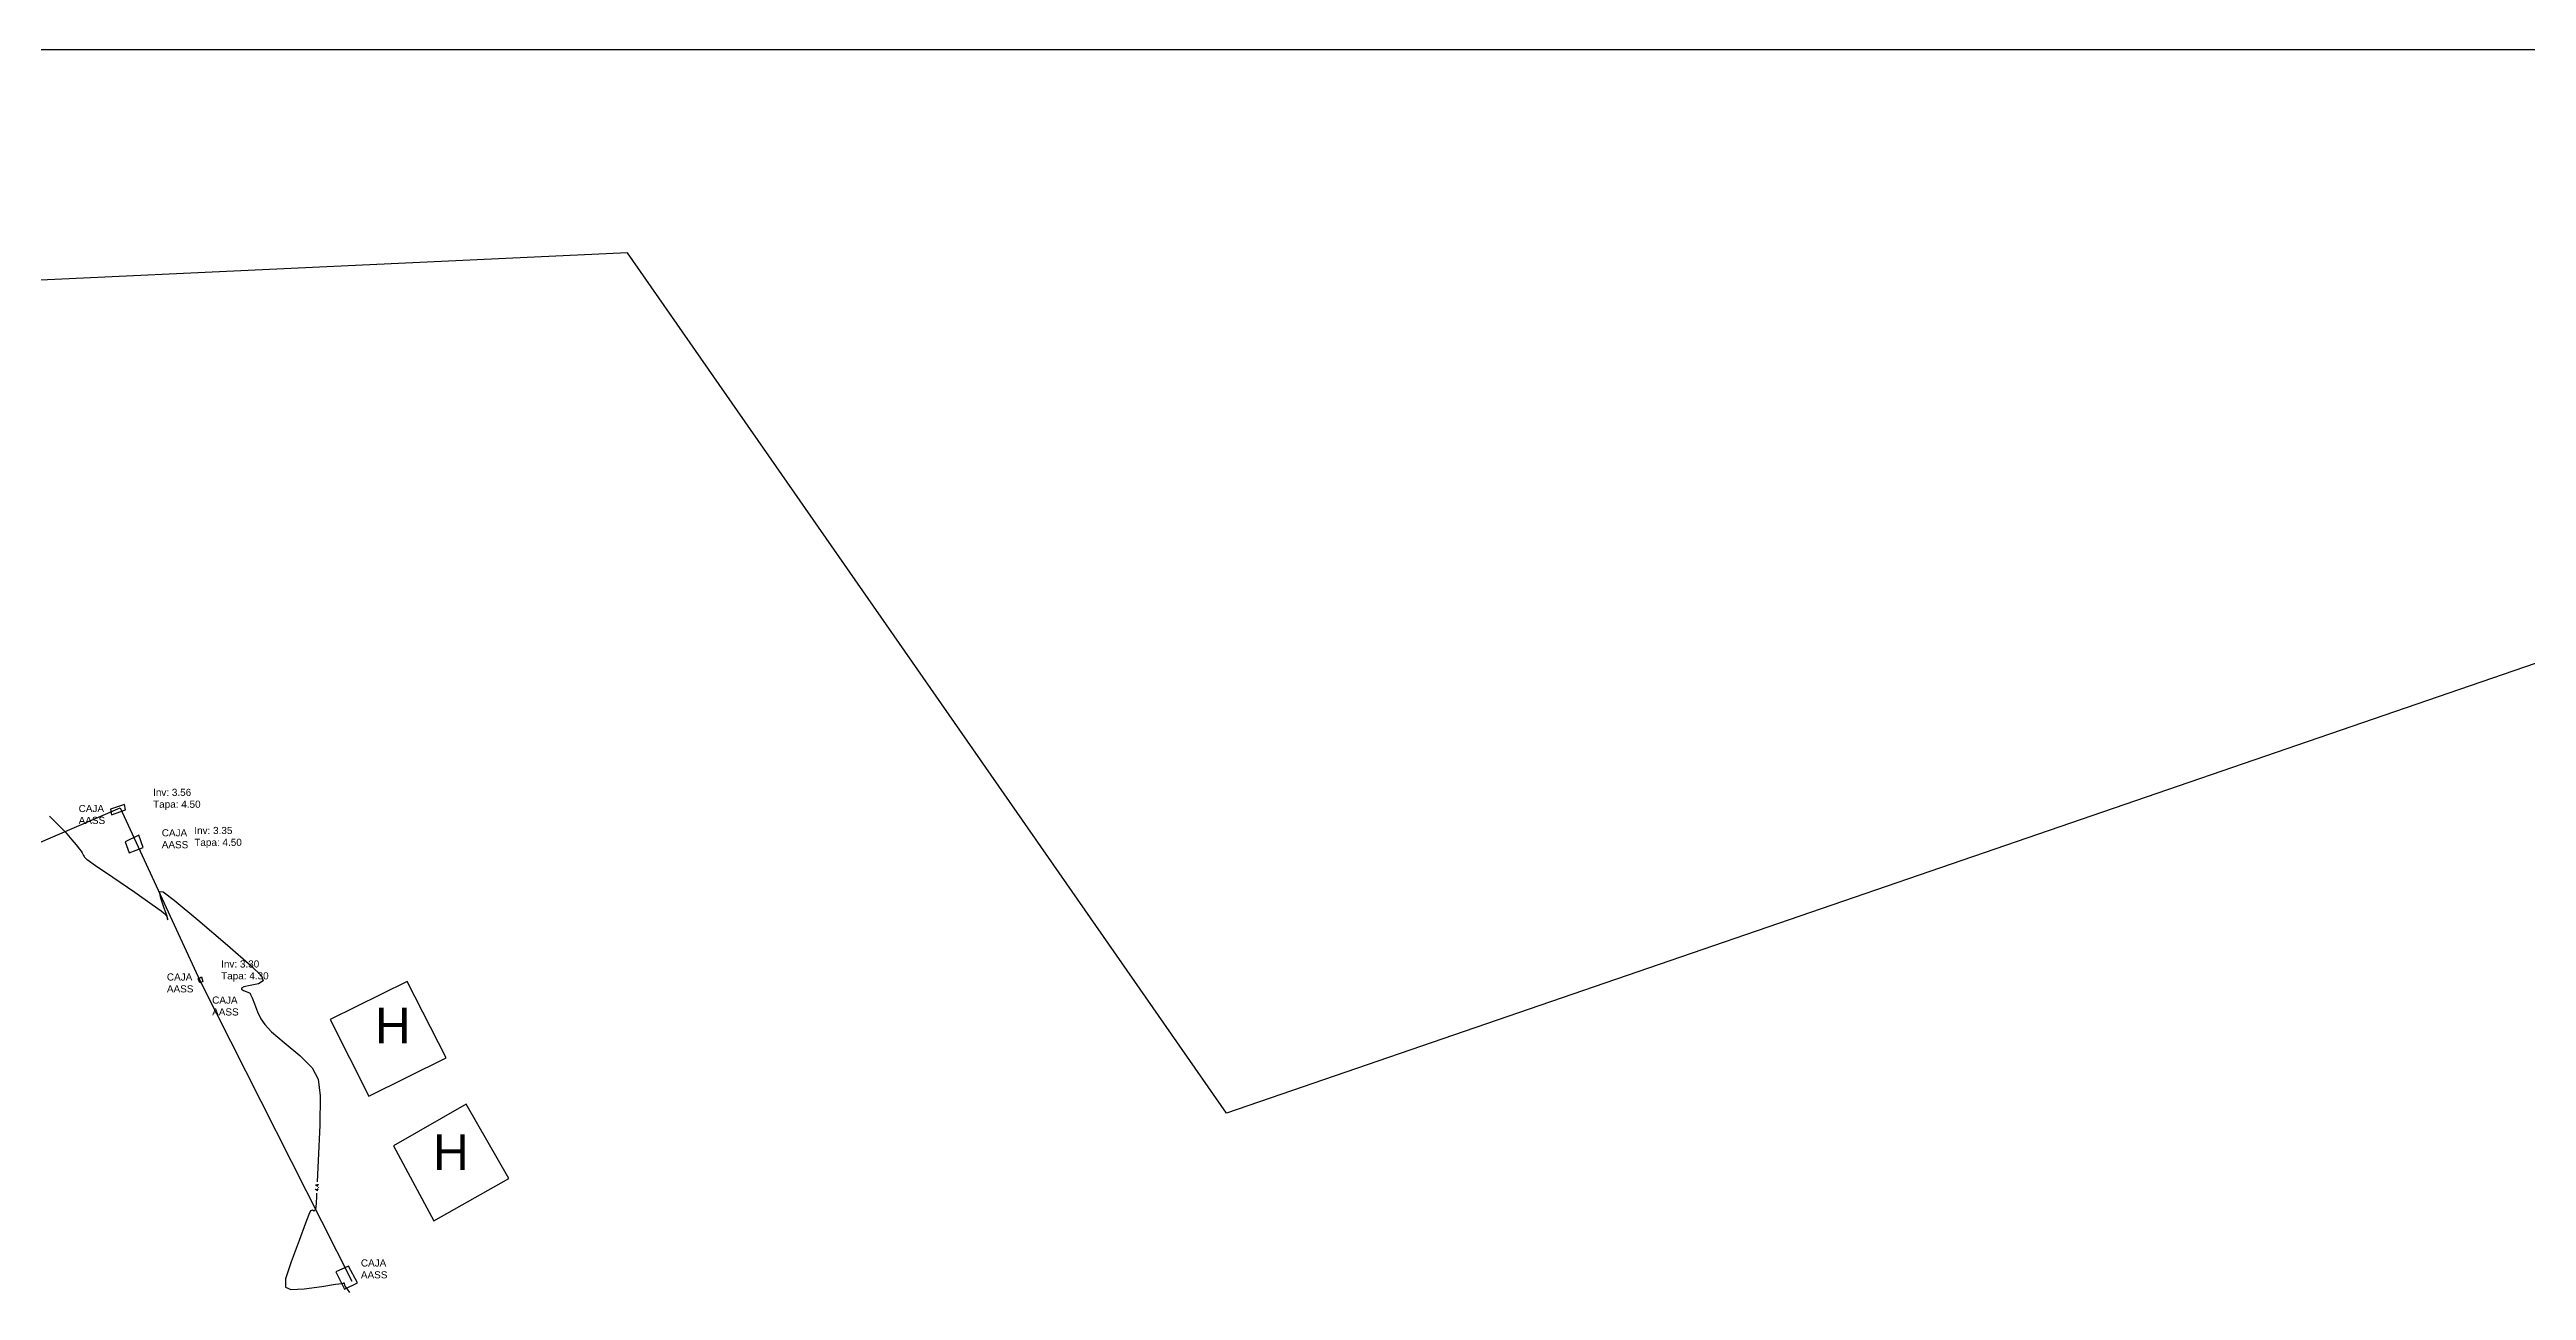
# Model space of a CAD drawing. Header units: millimetres. Extents: x 646993 to 648849, y 9708034 to 9709424.
# Drawn here: x 648161.5 to 648509.5, y 9709250 to 9709424.3 of the extents above; entities that cross this region are included whole.
import ezdxf

# ---------------------------------------------------------------- set-up
doc = ezdxf.new("R2010")
doc.units = ezdxf.units.MM
doc.header["$LTSCALE"] = 5
doc.header["$XCLIPFRAME"] = 2
doc.layers.add('CV-COTAS', color=7, linetype='Continuous')
doc.layers.add('CV-NORMALES', color=31, linetype='Continuous')
doc.styles.add('CV-ETIQUETAS', font='romans.shx')
doc.styles.get("Standard").update_dxf_attribs({"font": 'arial.ttf'})
picture_1 = doc.add_image_def('image1.jpg', size_in_pixel=(1920, 925))
picture_2 = doc.add_image_def('image2.ecw', size_in_pixel=(12715, 11262))

msp = doc.modelspace()

# ---------------------------------------------------------------- linework, layer by layer
at = {"color": 2}
for points in [[(648170.05, 9709317.59), (648170.2, 9709316.8), (648172.14, 9709317.49), (648172.02, 9709318.23), (648170.05, 9709317.59)], [(648172.11, 9709312.99), (648172.66, 9709311.44), (648174.61, 9709312.19), (648174.03, 9709313.95), (648172.11, 9709312.99)], [(648182.57, 9709293.2), (648182.35, 9709293.75), (648182.82, 9709294.01), (648183.02, 9709293.4), (648182.57, 9709293.2)], [(648201.7, 9709252.59), (648202.91, 9709250.17), (648204.76, 9709251.07), (648203.47, 9709253.4), (648201.7, 9709252.59)]]:
    msp.add_lwpolyline(points, dxfattribs=at)
at = {"color": 6}
for points in [[(648200.91, 9709288.04), (648206.32, 9709277.29), (648217.2, 9709282.64), (648211.7, 9709293.4), (648200.91, 9709288.04)], [(648209.78, 9709270.32), (648215.47, 9709259.78), (648225.99, 9709265.69), (648220.02, 9709276.17), (648209.78, 9709270.32)]]:
    msp.add_lwpolyline(points, dxfattribs=at)
at = {"layer": 'CV-NORMALES', "color": 7, "true_color": 0xffffcc, "elevation": 4.4}
msp.add_lwpolyline([(648161.46, 9709316.59), (648163, 9709315.07), (648163.76, 9709314.32), (648163.79, 9709314.28), (648163.82, 9709314.24), (648163.85, 9709314.19), (648163.87, 9709314.15), (648163.9, 9709314.11), (648164.14, 9709313.82), (648164.61, 9709313.26), (648165.2, 9709312.55), (648165.67, 9709311.97), (648165.92, 9709311.66), (648166.06, 9709311.46), (648166.17, 9709311.27), (648166.26, 9709311.09), (648166.33, 9709310.94), (648166.39, 9709310.84), (648166.45, 9709310.77), (648166.52, 9709310.7), (648166.59, 9709310.64), (648166.66, 9709310.58), (648166.74, 9709310.52), (648167.94, 9709309.69), (648170.38, 9709308.01), (648173.45, 9709305.9), (648175.9, 9709304.2), (648177.14, 9709303.32), (648177.69, 9709302.86), (648177.93, 9709302.51), (648178.01, 9709302.21), (648178.06, 9709302.05), (648178.1, 9709302.11), (648178.01, 9709302.55), (648177.6, 9709303.67), (648177.09, 9709305.09), (648176.91, 9709306.02), (648177.42, 9709305.97), (648178.99, 9709304.79), (648182.31, 9709302.02), (648186.49, 9709298.46), (648189.78, 9709295.6), (648191.25, 9709294.15), (648191.51, 9709293.46), (648190.83, 9709293.06), (648189.68, 9709292.81), (648188.77, 9709292.61), (648188.44, 9709292.43), (648188.46, 9709292.28), (648188.72, 9709292.13), (648189.12, 9709291.98), (648189.43, 9709291.85), (648189.58, 9709291.77), (648189.62, 9709291.73), (648189.65, 9709291.69), (648189.68, 9709291.64), (648189.71, 9709291.59), (648189.73, 9709291.55), (648189.94, 9709291.08), (648190.27, 9709290.22), (648190.7, 9709289.13), (648191.16, 9709288.13), (648191.7, 9709287.32), (648192.65, 9709286.33), (648194.44, 9709284.82), (648196.64, 9709282.99), (648198.38, 9709281.24), (648199.23, 9709279.64), (648199.52, 9709277.32), (648199.47, 9709273.22), (648199.24, 9709268.23), (648199.04, 9709264.24), (648198.94, 9709262.2), (648198.82, 9709261.33), (648198.63, 9709261.14), (648198.4, 9709261.25), (648198.16, 9709261.19), (648197.9, 9709260.65), (648197.45, 9709259.42), (648196.53, 9709257), (648195.4, 9709253.99), (648194.64, 9709251.61), (648194.61, 9709250.47), (648195.38, 9709250.1), (648197.27, 9709250.21), (648199.71, 9709250.56), (648201.65, 9709250.86), (648202.59, 9709250.95), (648202.65, 9709250.97), (648202.71, 9709250.99), (648202.77, 9709251.02), (648202.82, 9709251.04), (648202.86, 9709251.04), (648202.88, 9709251.01), (648202.89, 9709250.97), (648202.89, 9709250.91), (648202.9, 9709250.84), (648202.92, 9709250.73), (648203.02, 9709250.54), (648203.29, 9709250.17), (648203.63, 9709249.72)], dxfattribs=at)

# ---------------------------------------------------------------- texts
at = {"attachment_point": 1}
for s, insert, char_height in [('Inv: 3.56\\PTapa: 4.50', (648176.02, 9709320.44), 1), ('CAJA\\PAASS', (648165.56, 9709318.17), 1), ('CAJA\\PAASS', (648177.24, 9709314.76), 1), ('Inv: 3.35\\PTapa: 4.50', (648181.81, 9709315.09), 1), ('Inv: 3.30\\PTapa: 4.30', (648185.58, 9709296.34), 1), ('CAJA\\PAASS', (648177.96, 9709294.51), 1), ('CAJA\\PAASS', (648184.32, 9709291.27), 1), ('H', (648207.19, 9709289.68), 5), ('H', (648215.35, 9709271.92), 5), ('CAJA\\PAASS', (648205.22, 9709254.35), 1)]:
    msp.add_mtext_dynamic_manual_height_columns(s, width=16.2732, gutter_width=12.5, heights=[0], dxfattribs=dict(at, insert=insert, char_height=char_height))

# ---------------------------------------------------------------- pictures from other files: only their frames are drawn
image = msp.add_image(picture_1, insert=(646993.1, 9708530.29), size_in_units=(1855.6, 893.97), dxfattribs=dict(fade=50))
image.dxf.flags = 7
image = msp.add_image(picture_2, insert=(647823.39, 9708681.3), size_in_units=(875.26, 775.24))
image.set_boundary_path([(137.74, 7886.93), (1284.78, 10733.95), (3099.52, 10473.8), (3279.45, 11095.64), (4006.66, 11005.74), (8692.32, 9222.6), (8944.27, 8222.42), (12055.54, 4873.42), (10090.57, 1684.48), (7313.6, 2638.13), (6090.66, 882.98), (4284.08, 967.6), (2002.34, 2453.3), (3226.05, 5547.8), (776.62, 6701.96), (969.5, 7416.6), (137.74, 7886.93)])

# ---------------------------------------------------------------- next in the draw order: texts
at = {"layer": 'CV-COTAS', "insert": (648199.05, 9709264.44, 4.4), "char_height": 0.5, "attachment_point": 5, "rotation": 87.1045, "style": 'CV-ETIQUETAS', "bg_fill": 3, "box_fill_scale": 1.5, "bg_fill_color": 256, "bg_fill_transparency": 0}
msp.add_mtext('4.4', dxfattribs=at)

# ---------------------------------------------------------------- next in the draw order: linework, layer by layer
at = {"color": 2}
msp.add_lwpolyline([(648110.11, 9709290.78), (648120.68, 9709295.3), (648127.74, 9709298.72), (648150.37, 9709308.75), (648171.39, 9709317.76), (648182.65, 9709293.43), (648203.93, 9709251.27)], dxfattribs=at)

doc.saveas('drawing.dxf')
